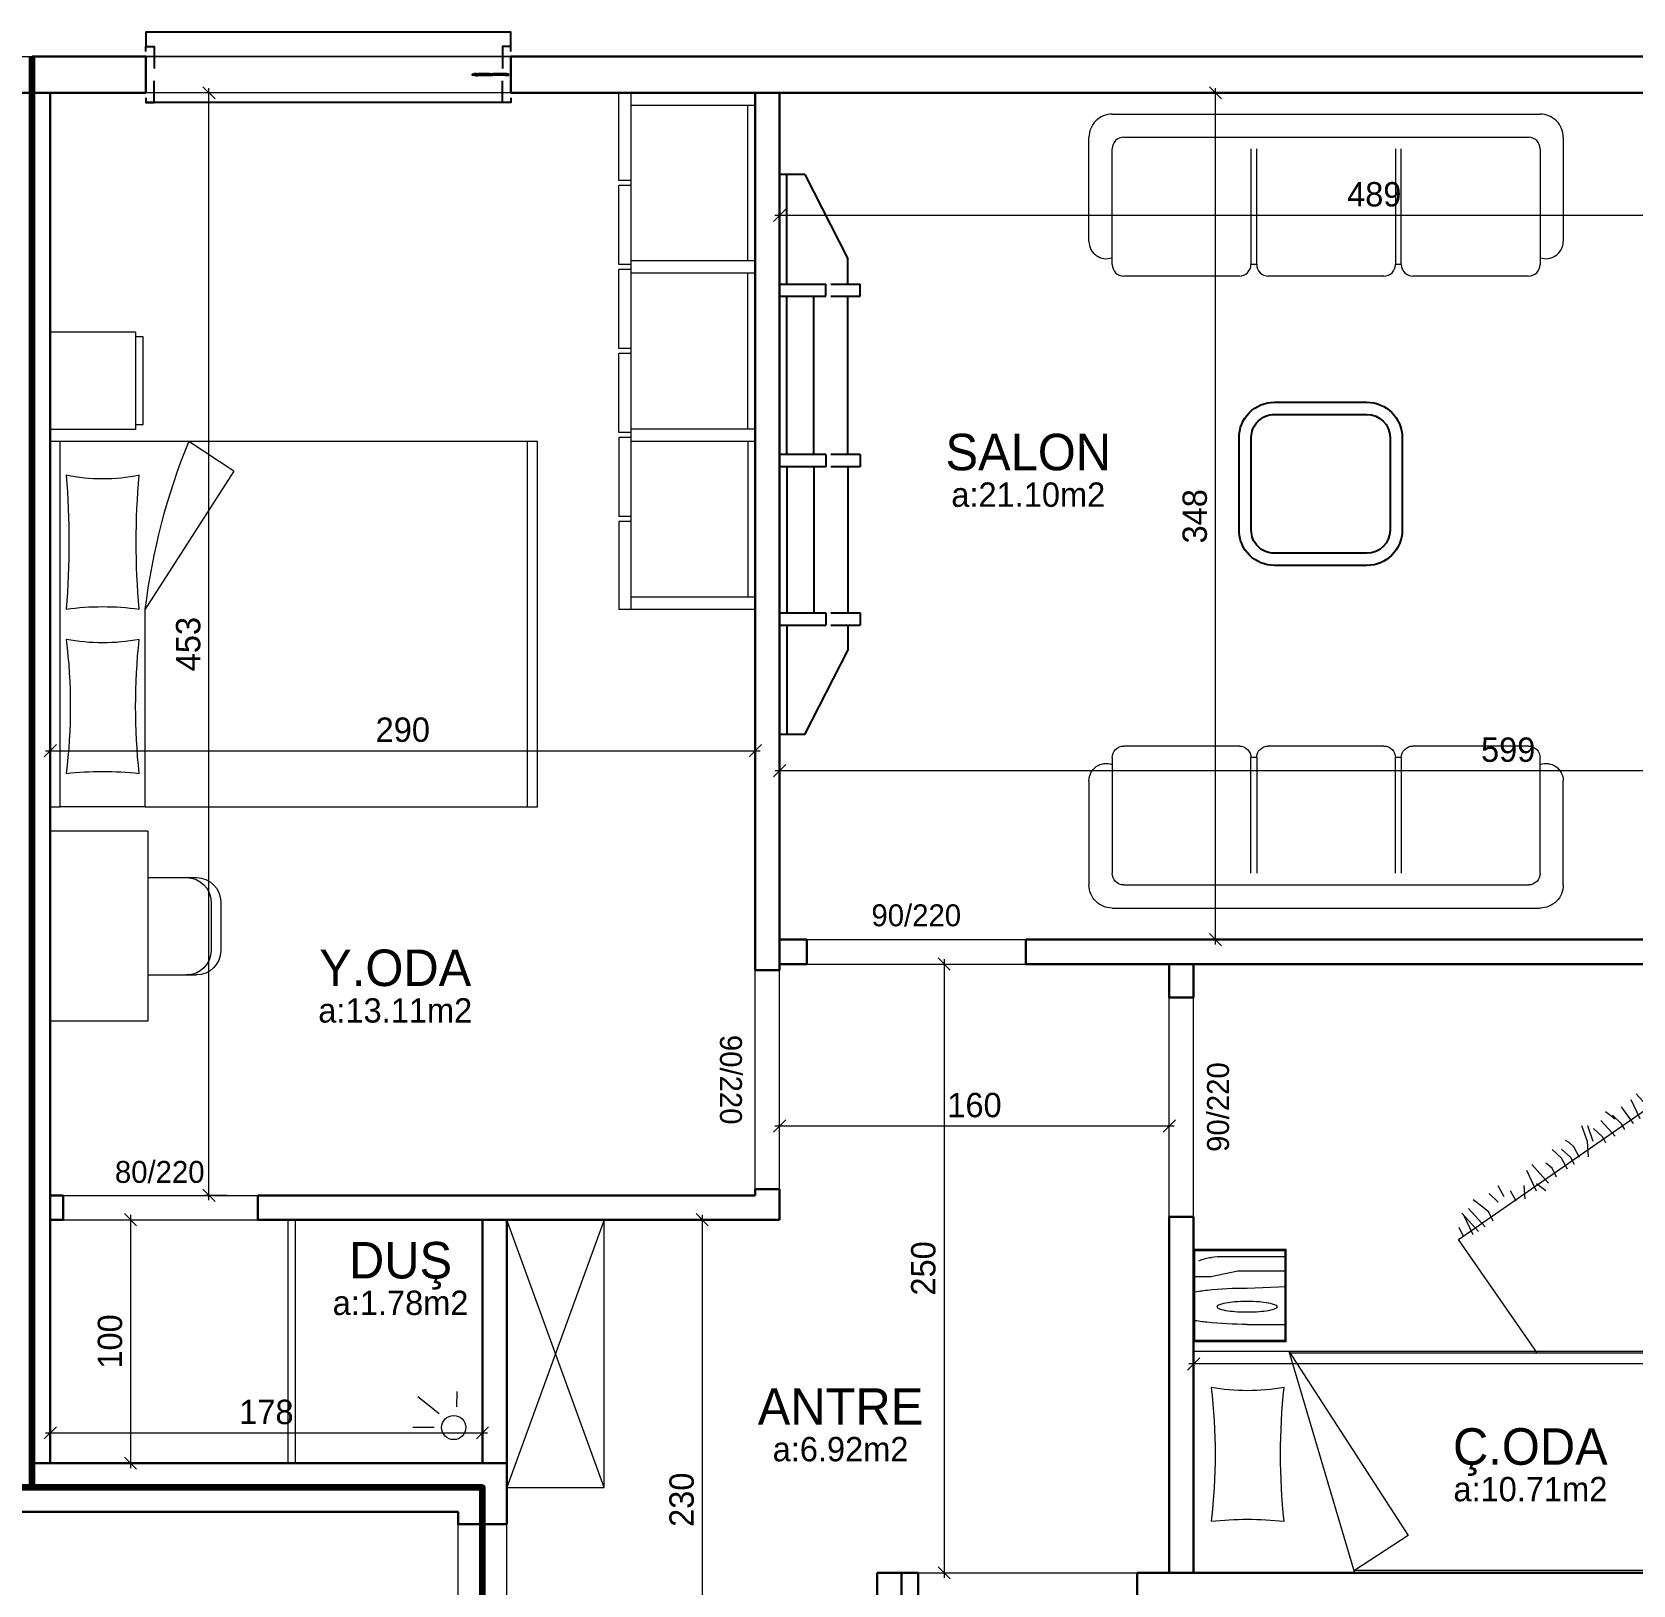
# Model space of a CAD drawing. Header units: centimetres. Extents: x 562865 to 1310255, y -148070 to 32737.
# Drawn here: x 621977 to 622634, y 24535 to 25173 of the extents above; entities that cross this region are included whole.
import ezdxf
from ezdxf.enums import TextEntityAlignment as Align

# ---------------------------------------------------------------- set-up
doc = ezdxf.new("R2010")
doc.units = ezdxf.units.CM
doc.header["$LTSCALE"] = 2.5
doc.layers.get('0').update_dxf_attribs({"color": 86})
for name, color, linetype in [('alan', 7, 'Continuous'), ('kapi-yazi', 7, 'Continuous'), ('mahal', 7, 'Continuous'), ('pencere', 7, 'Continuous')]:
    doc.layers.add(name, color=color, linetype=linetype)
for name, color, linetype, lineweight in [('DUVAR', 4, 'Continuous', 30), ('duvar-kesim', 7, 'Continuous', 0), ('GÖRÜNÜŞLER', 96, 'Continuous', 25), ('iç ölçü', 106, 'Continuous', 18), ('kolon', 1, 'Continuous', 53)]:
    doc.layers.add(name, color=color, linetype=linetype, lineweight=lineweight)
doc.styles.add('PINAR', font='comic.ttf')
doc.dimstyles.new('TEMİZ ÖLÇÜ', dxfattribs={"dimtxt": 10, "dimasz": 5, "dimexe": 1.8, "dimexo": 0.625, "dimgap": 3, "dimtad": 1, "dimdec": 0, "dimrnd": 0.5, "dimzin": 1, "dimdsep": 46, "dimtxsty": 'PINAR', "dimblk": 'OBLIQUE', "dimcen": 0.9, "dimdle": 2, "dimclrd": 256, "dimclre": 256, "dimclrt": 7, "dimadec": 0, "dimazin": 0, "dimtfac": 1, "dimtdec": 0, "dimtofl": 0, "dimtmove": 2, "dimatfit": 2, "dimfxl": 10, "dimfxlon": 1, "dimlwd": -1, "dimlwe": -1, "dimarcsym": 0})

# ---------------------------------------------------------------- blocks, each defined once
blk = doc.blocks.new('_Oblique')
at = {"color": 0, "linetype": 'ByBlock', "lineweight": -2}
blk.add_line((-0.5, -0.5), (0.5, 0.5), dxfattribs=at)
blk = doc.blocks.new('*D1458')
at = {"layer": 'Defpoints', "color": 0}
for p in [(621984.28, 24902.5), (622273.78, 24905.99), (622273.78, 24878.07)]:
    blk.add_point(p, dxfattribs=at)
at = {"layer": 'iç ölçü'}
for p, q in [((621984.28, 24888.07), (621984.28, 24876.27)), ((622273.78, 24888.07), (622273.78, 24876.27)), ((621982.28, 24878.07), (622275.78, 24878.07))]:
    blk.add_line(p, q, dxfattribs=at)
at = {"layer": 'iç ölçü', "linetype": 'ByBlock', "xscale": 5, "yscale": 5, "zscale": 5, "rotation": 180}
blk.add_blockref('_Oblique', (621984.28, 24878.07), dxfattribs=at)
at = {"layer": 'iç ölçü', "linetype": 'ByBlock', "xscale": 5, "yscale": 5, "zscale": 5}
blk.add_blockref('_Oblique', (622273.78, 24878.07), dxfattribs=at)
at = {"layer": 'iç ölçü', "color": 7, "insert": (622129.03, 24886.65), "char_height": 10, "attachment_point": 5, "style": 'PINAR'}
blk.add_mtext('290', dxfattribs=at)
blk = doc.blocks.new('*D1459')
at = {"layer": 'Defpoints', "color": 0}
for p in [(622049.45, 25148.21), (622057.6, 25148.21), (622057.6, 24695.49)]:
    blk.add_point(p, dxfattribs=at)
at = {"layer": 'iç ölçü'}
for p, q in [((622056.98, 25148.21), (622047.65, 25148.21)), ((622049.45, 24693.49), (622049.45, 25150.21)), ((622056.98, 24695.49), (622047.65, 24695.49))]:
    blk.add_line(p, q, dxfattribs=at)
at = {"layer": 'iç ölçü', "linetype": 'ByBlock', "xscale": 5, "yscale": 5, "zscale": 5}
for p, rotation in [((622049.45, 25148.21), 90), ((622049.45, 24695.49), 270)]:
    blk.add_blockref('_Oblique', p, dxfattribs=dict(at, rotation=rotation))
at = {"layer": 'iç ölçü', "color": 7, "insert": (622040.96, 24921.85), "char_height": 10, "attachment_point": 5, "rotation": 90, "style": 'PINAR'}
blk.add_mtext('453', dxfattribs=at)
blk = doc.blocks.new('*D1460')
at = {"layer": 'Defpoints', "color": 0}
for p in [(622432.47, 25148.21), (622462.74, 25148.21), (622442.47, 24800.49)]:
    blk.add_point(p, dxfattribs=at)
at = {"layer": 'iç ölçü'}
for p, q in [((622452.74, 25148.21), (622464.54, 25148.21)), ((622462.74, 24798.49), (622462.74, 25150.21)), ((622452.74, 24800.49), (622464.54, 24800.49))]:
    blk.add_line(p, q, dxfattribs=at)
at = {"layer": 'iç ölçü', "linetype": 'ByBlock', "xscale": 5, "yscale": 5, "zscale": 5}
for p, rotation in [((622462.74, 25148.21), 90), ((622462.74, 24800.49), 270)]:
    blk.add_blockref('_Oblique', p, dxfattribs=dict(at, rotation=rotation))
at = {"layer": 'iç ölçü', "color": 7, "insert": (622454.28, 24974.35), "char_height": 10, "attachment_point": 5, "rotation": 90, "style": 'PINAR'}
blk.add_mtext('348', dxfattribs=at)
blk = doc.blocks.new('*D1461')
at = {"layer": 'Defpoints', "color": 0}
for p in [(622283.78, 25090.93), (622882.1, 24974.6), (622882.1, 24869.89)]:
    blk.add_point(p, dxfattribs=at)
at = {"layer": 'iç ölçü'}
for p, q in [((622283.78, 24879.89), (622283.78, 24868.09)), ((622882.1, 24879.89), (622882.1, 24868.09)), ((622281.78, 24869.89), (622884.1, 24869.89))]:
    blk.add_line(p, q, dxfattribs=at)
at = {"layer": 'iç ölçü', "linetype": 'ByBlock', "xscale": 5, "yscale": 5, "zscale": 5, "rotation": 180}
blk.add_blockref('_Oblique', (622283.78, 24869.89), dxfattribs=at)
at = {"layer": 'iç ölçü', "linetype": 'ByBlock', "xscale": 5, "yscale": 5, "zscale": 5}
blk.add_blockref('_Oblique', (622882.1, 24869.89), dxfattribs=at)
at = {"layer": 'iç ölçü', "color": 7, "insert": (622582.94, 24878.44), "char_height": 10, "attachment_point": 5, "style": 'PINAR'}
blk.add_mtext('599', dxfattribs=at)
blk = doc.blocks.new('*D1462')
at = {"layer": 'Defpoints', "color": 0}
for p in [(622283.78, 25097.91), (622283.78, 25090.93), (622772.1, 25085.11)]:
    blk.add_point(p, dxfattribs=at)
at = {"layer": 'iç ölçü'}
for p, q in [((622283.78, 25091.56), (622283.78, 25099.71)), ((622772.1, 25087.91), (622772.1, 25099.71)), ((622774.1, 25097.91), (622281.78, 25097.91))]:
    blk.add_line(p, q, dxfattribs=at)
at = {"layer": 'iç ölçü', "linetype": 'ByBlock', "xscale": 5, "yscale": 5, "zscale": 5, "rotation": 180}
blk.add_blockref('_Oblique', (622283.78, 25097.91), dxfattribs=at)
at = {"layer": 'iç ölçü', "linetype": 'ByBlock', "xscale": 5, "yscale": 5, "zscale": 5}
blk.add_blockref('_Oblique', (622772.1, 25097.91), dxfattribs=at)
at = {"layer": 'iç ölçü', "color": 7, "insert": (622527.94, 25106.51), "char_height": 10, "attachment_point": 5, "style": 'PINAR'}
blk.add_mtext('489', dxfattribs=at)
blk = doc.blocks.new('*D1465')
at = {"layer": 'Defpoints', "color": 0}
for p in [(622453.78, 24642.54), (622453.78, 24626.25), (622882.1, 24504)]:
    blk.add_point(p, dxfattribs=at)
at = {"layer": 'iç ölçü'}
for p, q in [((622453.78, 24636.25), (622453.78, 24624.45)), ((622884.1, 24626.25), (622451.78, 24626.25)), ((622882.1, 24616.25), (622882.1, 24628.05))]:
    blk.add_line(p, q, dxfattribs=at)
at = {"layer": 'iç ölçü', "linetype": 'ByBlock', "xscale": 5, "yscale": 5, "zscale": 5, "rotation": 180}
blk.add_blockref('_Oblique', (622453.78, 24626.25), dxfattribs=at)
at = {"layer": 'iç ölçü', "linetype": 'ByBlock', "xscale": 5, "yscale": 5, "zscale": 5}
blk.add_blockref('_Oblique', (622882.1, 24626.25), dxfattribs=at)
at = {"layer": 'iç ölçü', "color": 7, "insert": (622667.94, 24634.85), "char_height": 10, "attachment_point": 5, "style": 'PINAR'}
blk.add_mtext('429', dxfattribs=at)
blk = doc.blocks.new('*D1468')
at = {"layer": 'Defpoints', "color": 0}
for p in [(622443.78, 24723.99), (622283.78, 24711.73), (622443.78, 24711.73)]:
    blk.add_point(p, dxfattribs=at)
at = {"layer": 'iç ölçü'}
for p, q in [((622283.78, 24713.99), (622283.78, 24725.79)), ((622443.78, 24713.99), (622443.78, 24725.79)), ((622281.78, 24723.99), (622445.78, 24723.99))]:
    blk.add_line(p, q, dxfattribs=at)
at = {"layer": 'iç ölçü', "linetype": 'ByBlock', "xscale": 5, "yscale": 5, "zscale": 5, "rotation": 180}
blk.add_blockref('_Oblique', (622283.78, 24723.99), dxfattribs=at)
at = {"layer": 'iç ölçü', "linetype": 'ByBlock', "xscale": 5, "yscale": 5, "zscale": 5}
blk.add_blockref('_Oblique', (622443.78, 24723.99), dxfattribs=at)
at = {"layer": 'iç ölçü', "color": 7, "insert": (622363.78, 24732.51), "char_height": 10, "attachment_point": 5, "style": 'PINAR'}
blk.add_mtext('160', dxfattribs=at)
blk = doc.blocks.new('*D1469')
at = {"layer": 'Defpoints', "color": 0}
for p in [(622314.13, 24790.49), (622339.99, 24540.49), (622351.3, 24540.49)]:
    blk.add_point(p, dxfattribs=at)
at = {"layer": 'iç ölçü'}
for p, q in [((622341.3, 24790.49), (622353.1, 24790.49)), ((622351.3, 24792.49), (622351.3, 24538.49)), ((622341.3, 24540.49), (622353.1, 24540.49))]:
    blk.add_line(p, q, dxfattribs=at)
at = {"layer": 'iç ölçü', "linetype": 'ByBlock', "xscale": 5, "yscale": 5, "zscale": 5}
for p, rotation in [((622351.3, 24790.49), 90), ((622351.3, 24540.49), 270)]:
    blk.add_blockref('_Oblique', p, dxfattribs=dict(at, rotation=rotation))
at = {"layer": 'iç ölçü', "color": 7, "insert": (622342.82, 24665.49), "char_height": 10, "attachment_point": 5, "rotation": 90, "style": 'PINAR'}
blk.add_mtext('250', dxfattribs=at)
blk = doc.blocks.new('*D1471')
at = {"layer": 'Defpoints', "color": 0}
for p in [(622227.78, 24685.49), (622219.25, 24455.49), (622251.99, 24455.49)]:
    blk.add_point(p, dxfattribs=at)
at = {"layer": 'iç ölçü'}
for p, q in [((622241.99, 24685.49), (622253.79, 24685.49)), ((622251.99, 24687.49), (622251.99, 24453.49)), ((622241.99, 24455.49), (622253.79, 24455.49))]:
    blk.add_line(p, q, dxfattribs=at)
at = {"layer": 'iç ölçü', "linetype": 'ByBlock', "xscale": 5, "yscale": 5, "zscale": 5}
for p, rotation in [((622251.99, 24685.49), 90), ((622251.99, 24455.49), 270)]:
    blk.add_blockref('_Oblique', p, dxfattribs=dict(at, rotation=rotation))
at = {"layer": 'iç ölçü', "color": 7, "insert": (622243.57, 24570.49), "char_height": 10, "attachment_point": 5, "rotation": 90, "style": 'PINAR'}
blk.add_mtext('230', dxfattribs=at)
blk = doc.blocks.new('*D1478')
at = {"layer": 'Defpoints', "color": 0}
for p in [(622003.91, 24685.49), (622003.91, 24585.49), (622017.24, 24585.49)]:
    blk.add_point(p, dxfattribs=at)
at = {"layer": 'iç ölçü'}
for p, q in [((622007.24, 24685.49), (622019.04, 24685.49)), ((622017.24, 24687.49), (622017.24, 24583.49)), ((622007.24, 24585.49), (622019.04, 24585.49))]:
    blk.add_line(p, q, dxfattribs=at)
at = {"layer": 'iç ölçü', "linetype": 'ByBlock', "xscale": 5, "yscale": 5, "zscale": 5}
for p, rotation in [((622017.24, 24685.49), 90), ((622017.24, 24585.49), 270)]:
    blk.add_blockref('_Oblique', p, dxfattribs=dict(at, rotation=rotation))
at = {"layer": 'iç ölçü', "color": 7, "insert": (622008.84, 24635.49), "char_height": 10, "attachment_point": 5, "rotation": 90, "style": 'PINAR'}
blk.add_mtext('100', dxfattribs=at)
blk = doc.blocks.new('*D1479')
at = {"layer": 'Defpoints', "color": 0}
for p in [(621984.28, 24625.05), (622161.78, 24625.05), (622161.78, 24597.98)]:
    blk.add_point(p, dxfattribs=at)
at = {"layer": 'iç ölçü'}
for p, q in [((621984.28, 24607.98), (621984.28, 24596.18)), ((622161.78, 24607.98), (622161.78, 24596.18)), ((621982.28, 24597.98), (622163.78, 24597.98))]:
    blk.add_line(p, q, dxfattribs=at)
at = {"layer": 'iç ölçü', "linetype": 'ByBlock', "xscale": 5, "yscale": 5, "zscale": 5, "rotation": 180}
blk.add_blockref('_Oblique', (621984.28, 24597.98), dxfattribs=at)
at = {"layer": 'iç ölçü', "linetype": 'ByBlock', "xscale": 5, "yscale": 5, "zscale": 5}
blk.add_blockref('_Oblique', (622161.78, 24597.98), dxfattribs=at)
at = {"layer": 'iç ölçü', "color": 7, "insert": (622073.03, 24606.48), "char_height": 10, "attachment_point": 5, "style": 'PINAR'}
blk.add_mtext('178', dxfattribs=at)
blk = doc.blocks.new('Yatak-1b')
for p, q in [((-41.84, 200), (-41.84, 162)), ((-3.84, 200), (-41.84, 200)), ((-41.34, 199.5), (-41.34, 162.5)), ((-4.34, 199.5), (-41.34, 199.5)), ((-4.34, 162.5), (-4.34, 199.5)), ((-3.84, 162), (-3.84, 200)), ((91, 200), (0, 200)), ((0, 200), (0, 0)), ((91, 135.49), (91, 200)), ((-3.84, 162), (-41.84, 162)), ((-41.34, 162.5), (-4.34, 162.5)), ((91, 135.49), (91, 0)), ((91, 0), (0, 0))]:
    blk.add_line(p, q)
at = {"color": 33}
for p, q in [((-30.61, 192.93), (-30.61, 200)), ((-38.77, 190.26), (-38.52, 192.73)), ((-32.82, 181.86), (-30.61, 192.93)), ((-38.77, 162), (-38.77, 190.26)), ((-18.26, 190.4), (-18.88, 190.01)), ((-17.64, 190.01), (-18.26, 190.4)), ((-32.82, 162), (-32.82, 181.86)), ((-25.94, 178.05), (-26.6, 162)), ((-11.02, 178.05), (-10.96, 162)), ((-18.88, 166.12), (-18.26, 165.73)), ((-18.26, 165.73), (-17.64, 166.12)), ((0, 160.94), (75.67, 111.85)), ((0, 160.94), (91, 134.01)), ((75.67, 111.85), (89.99, 133.93))]:
    blk.add_line(p, q, dxfattribs=at)
at = {"color": 8}
for p, q in [((0.6, 160.76), (0.6, 0)), ((89.99, 0), (89.99, 133.93)), ((-51.11, 80.31), (-58.63, 87.13)), ((-49.19, 83.08), (-56.71, 89.9)), ((-47.74, 85.17), (-56.13, 89.18)), ((-47.07, 89.15), (-50.79, 90.94)), ((-59.17, 81.3), (-62.11, 85.23)), ((-57.12, 78.8), (-59.17, 81.3)), ((-63.33, 72.44), (-67.89, 74.95)), ((-61.26, 74.95), (-64.74, 78.69)), ((-53.41, 77.01), (-57.12, 78.8)), ((-61.55, 67.53), (-65.89, 69.88)), ((-69.04, 54.26), (-76.67, 61.18)), ((-65.78, 59.22), (-74.17, 63.22)), ((-65.81, 55.34), (-68.75, 59.28)), ((-62.52, 63.9), (-68.03, 64.28)), ((-79.3, 48.99), (-82.78, 52.74)), ((-75.16, 52.84), (-77.21, 55.35)), ((-71.45, 51.06), (-75.16, 52.84)), ((-85.76, 45.75), (-86.51, 47.37)), ((-79.54, 45.15), (-83.02, 48.9)), ((-74.74, 46.49), (-79.3, 48.99)), ((-86.07, 38.32), (-92.51, 40.57)), ((-83.93, 43.92), (-85.76, 45.75)), ((-79.59, 41.57), (-83.93, 43.92)), ((-76.66, 43.57), (-79.54, 45.15)), ((-86.12, 35.9), (-92.56, 38.14)), ((-87.99, 32.08), (-91.46, 35.83)), ((-79.85, 37.9), (-86.07, 38.32)), ((-95.29, 26.97), (-98.24, 30.9)), ((-93.4, 24.29), (-96.88, 28.04)), ((-88.24, 26.9), (-94.75, 32.8)), ((-85.56, 30.75), (-87.99, 32.08)), ((-95.4, 16.61), (-103.17, 20.32)), ((-93.5, 19.33), (-100.38, 24.33)), ((-90.98, 22.96), (-93.4, 24.29)), ((-98.05, 11.36), (-105.67, 18.28)), ((-105.41, 7.93), (-108.89, 11.68)), ((-104.17, 9.94), (-106.21, 12.44)), ((-102.53, 6.35), (-105.41, 7.93)), ((-101.07, 8.45), (-104.17, 9.94)), ((-108.59, -1.33), (-112.93, 1.02)), ((-108.44, 2.66), (-111.92, 6.4)), ((-106.02, 1.32), (-108.44, 2.66)), ((-103.74, 3.58), (-108.3, 6.09)), ((89.99, 0.6), (0, 0.6)), ((-113.47, -6.12), (-116.77, -4.82)), ((-112.66, -4.63), (-114.7, -2.13)), ((80.54, -4), (87.22, -10.46)), ((74.87, -12.16), (77.84, -15.01)), ((77.17, -8.85), (86.18, -13.52)), ((71.74, -16.83), (75.67, -20.23)), ((77.84, -15.01), (80.9, -16.06)), ((65.76, -25.26), (68.03, -30.3)), ((68.82, -23.09), (72.54, -26.34)), ((75.67, -20.23), (80.4, -22.19)), ((62.51, -29.95), (69.18, -36.42)), ((68.03, -30.3), (72.38, -35.55)), ((72.54, -26.34), (74.88, -27.42)), ((74.88, -27.42), (76.67, -27.55)), ((56.83, -38.11), (59.8, -40.97)), ((59, -34.74), (68.14, -39.47)), ((51.63, -45.6), (54.12, -47.75)), ((53.7, -42.79), (57.63, -46.19)), ((59.8, -40.97), (62.86, -42.01)), ((62.86, -42.01), (67.57, -43.4)), ((47.43, -50.57), (49.99, -56.25)), ((50.78, -49.05), (54.5, -52.29)), ((54.12, -47.75), (58.84, -49.71)), ((54.5, -52.29), (56.84, -53.37)), ((57.63, -46.19), (62.36, -48.14)), ((42.72, -58.41), (44.81, -60.22)), ((49.99, -56.25), (54.34, -61.5)), ((56.84, -53.37), (58.63, -53.51)), ((40.04, -62.27), (47.84, -66.31)), ((44.81, -60.22), (49.53, -62.18)), ((34.78, -69.84), (41.86, -74.54)), ((37.31, -66.2), (39.4, -68.01)), ((39.4, -68.01), (44.12, -69.97)), ((28.89, -76.87), (38.03, -81.61)), ((32.89, -72.56), (39.08, -78.55)), ((23.59, -84.92), (27.53, -88.32)), ((25.76, -82.82), (28.25, -84.97)), ((27.22, -80.72), (29.7, -83.1)), ((28.25, -84.97), (32.97, -86.93)), ((29.7, -83.1), (32.75, -84.15)), ((32.75, -84.15), (37.47, -85.53)), ((20.13, -90.91), (27.33, -94.64)), ((20.67, -91.18), (24.39, -94.43)), ((22.27, -87.84), (24.36, -89.65)), ((24.36, -89.65), (29.08, -91.61)), ((27.53, -88.32), (32.25, -90.28)), ((17.89, -97.42), (20.25, -100.06)), ((19, -96.14), (22.05, -97.19)), ((22.05, -97.19), (26.77, -98.57)), ((24.39, -94.43), (26.74, -95.51)), ((26.74, -95.51), (28.52, -95.64)), ((14.74, -101.98), (20.3, -104.23)), ((14.74, -101.98), (18.18, -106.4)), ((16.04, -99.92), (20.76, -101.87)), ((20.25, -100.06), (22.93, -100.82)), ((22.93, -100.82), (23.01, -100.87))]:
    blk.add_line(p, q, dxfattribs=at)
at = {"color": 33}
blk.add_lwpolyline([(0.6, 58.91), (-45.85, 91.2), (-116.64, -10.66), (14.74, -101.98), (85.53, -0.12), (84.49, 0.6)], dxfattribs=at)
for centre, radius, start, end in [((-23.6, 191.24), 15, 154.00852, 174.28557), ((56.8, 185.92), 82.34, 170.15442, 174.01793), ((-94.18, 185.92), 82.75, 5.98206, 9.79577), ((131.89, 178.05), 157.84, 174.01794, 180), ((-169.27, 178.05), 158.25, 0, 5.98207), ((-66.67, 177.87), 82.89, 349.57411, 10.42589), ((42.35, 412.24), 221.09, 262.85499, 277.14501), ((205.69, 177.87), 136.67, 173.69908, 186.30092), ((13.83, 180.53), 34.29, 169.47569, 175.59966), ((-5.93, 184.2), 14.19, 155.8434, 169.47569), ((-30.59, 184.2), 14.19, 10.52432, 24.15659), ((-50.35, 180.53), 34.29, 4.40038, 10.52429), ((45.83, 178.06), 66.38, 175.59963, 180), ((45.83, 178.06), 66.38, 180, 184.40034), ((-82.35, 178.06), 66.38, 0, 4.40034), ((-82.35, 178.06), 66.38, 355.59963, 0), ((13.83, 175.6), 34.29, 184.40038, 190.52429), ((-50.35, 175.6), 34.29, 349.4757, 355.59966), ((-5.93, 171.93), 14.19, 190.5243, 204.1566), ((-30.59, 171.93), 14.19, 335.8434, 349.47569), ((42.35, -94.99), 259.31, 83.91241, 96.08759)]:
    blk.add_arc(centre, radius, start, end, dxfattribs=at)
blk = doc.blocks.new('A$C5B622B99')
for p, q in [((0, 200), (40, 200)), ((0, 165), (0, 200)), ((40, 165), (40, 200)), ((205, 200), (283, 200)), ((205, 160), (205, 200)), ((283, 160), (283, 200)), ((45, 143.16), (45, 196)), ((195, 161), (195, 196)), ((0, 165), (40, 165)), ((205, 160), (283, 160)), ((45, 0), (45, 4)), ((194.99, 4), (195, 0)), ((195, 0), (45, 0))]:
    blk.add_line(p, q)
at = {"color": 42}
for p, q in [((2, 161.8), (2, 165)), ((38, 165), (38, 161.8)), ((38, 161.8), (2, 161.8)), ((57.14, 124.69), (113.77, 161)), ((194.99, 161), (113.77, 161)), ((194.99, 161), (194.99, 4)), ((224, 160), (224, 140)), ((264, 160), (264, 140)), ((57.14, 124.69), (45, 143.15)), ((45, 4), (45, 143.15)), ((234, 134), (254, 134)), ((234, 130), (254, 130)), ((195, 4), (45, 4))]:
    blk.add_line(p, q, dxfattribs=at)
blk.add_lwpolyline([(45, 200), (195, 200), (195, 196), (45, 196)], close=True)
for centre, radius, start, end in [((-12.22, 178.48), 72.55, 348.06799, 11.93201), ((86.27, 527.83), 335.48, 265.2981, 274.7019), ((224.43, 178.48), 111.68, 172.28082, 187.71918), ((153.73, 412.86), 221.09, 262.85499, 277.14501), ((44.71, 178.48), 82.89, 349.57411, 10.42589), ((317.08, 178.48), 136.67, 173.69908, 186.30092), ((86.27, -141.41), 306.13, 84.84604, 95.15396), ((153.73, -94.37), 259.31, 83.91241, 96.08759), ((194.99, 161), 0.005, 270, 0), ((45, 143.16), 0.005, 180, 292.0158)]:
    blk.add_arc(centre, radius, start, end)
for centre, radius, start, end in [((147.49, -110.3), 273.39, 97.08581, 112.0158), ((234, 144), 10, 180, 270), ((234, 140), 10, 180, 270), ((254, 144), 10, 270, 0), ((254, 140), 10, 270, 0)]:
    blk.add_arc(centre, radius, start, end, dxfattribs=at)
blk = doc.blocks.new('A$C355D1F9A')
for p, q in [((0, 0), (0, 212)), ((56, 212), (0, 212)), ((51, 212), (51, 0)), ((56, 176), (56, 212)), ((51, 207), (0, 207)), ((3, 143), (3, 207)), ((51, 176), (56, 176)), ((51, 174), (56, 174)), ((56, 141.5), (56, 174)), ((51, 143), (0, 143)), ((51, 141.5), (56, 141.5)), ((51, 139.5), (56, 139.5)), ((56, 139.5), (56, 107)), ((51, 138), (0, 138)), ((3, 138), (3, 74)), ((51, 107), (56, 107)), ((51, 105), (56, 105)), ((56, 105), (56, 72.5)), ((0, 74), (51, 74)), ((51, 72.5), (56, 72.5)), ((0, 69), (51, 69)), ((3, 69), (3, 5)), ((51, 70.5), (56, 70.5)), ((56, 70.5), (56, 38)), ((51, 38), (56, 38)), ((51, 36), (56, 36)), ((56, 36), (56, 0)), ((51, 5), (0, 5)), ((56, 0), (0, 0))]:
    blk.add_line(p, q)
blk = doc.blocks.new('fm-win2')
at = {"color": 8, "linetype": 'Continuous'}
for p, q in [((11, 1.4), (11, 0.2)), ((11, 1.4), (54.3, 1.4)), ((11, 0.2), (54.3, 0.2)), ((12, 1.4), (12, 0.2)), ((12.8, 3), (52.5, 3)), ((53.3, 1.4), (53.3, 0.2)), ((54.3, 1.4), (54.3, 0.2)), ((63.9, 0.3), (63.9, -0.9)), ((63.9, 0.3), (103.2, 0.3)), ((64.9, 0.3), (64.9, -0.9)), ((102.2, 0.3), (102.2, -0.9)), ((103.2, 0.3), (103.2, -0.9)), ((12.9, -1.9), (52.3, -1.9)), ((63.9, -0.9), (103.2, -0.9)), ((65.4, -3.3), (101.6, -3.3))]:
    blk.add_line(p, q, dxfattribs=at)
at = {"linetype": 'Continuous'}
for points in [[(7, -1.8), (0, -1.8), (0, 1.8), (7, 1.8)], [(7.5, -1.7), (7.5, -0.1), (7.2, -0.1), (7.2, 0.2), (7.5, 0.2), (7.5, 0.7), (7.2, 0.7), (7.2, 1), (7.5, 1), (7.5, 2), (6.2, 2), (6.2, 2.7), (5.6, 2.7), (5.5, 2), (5.2, 2), (5.4, 3), (12.5, 3), (12.7, 2), (12.4, 2), (12.3, 2.7), (11.7, 2.7), (11.7, 2), (10.5, 2), (10.5, 1), (10.8, 1), (10.8, 0.7), (10.5, 0.7), (10.5, 0.2), (10.8, 0.2), (10.8, -0.1), (10.5, -0.1), (10.5, -1.7), (10.8, -1.7), (10.8, -2), (7.2, -2), (7.2, -1.7)], [(58, 2), (59.2, 2), (59.2, 2.7), (59.8, 2.7), (59.9, 2), (60.2, 2), (60, 3), (52.8, 3), (52.6, 2), (52.9, 2), (53, 2.7), (53.5, 2.7), (53.5, 2), (54.7, 2), (54.7, 1), (54.4, 1), (54.4, 0.7), (54.7, 0.7), (54.7, 0.2), (54.4, 0.2), (54.4, -0.1), (54.7, -0.1), (54.7, -1.7), (54.4, -1.7), (54.4, -2), (58.3, -2), (58.3, -1.7), (58, -1.7), (58, -0.1), (58.3, -0.1), (58.3, 0.2), (58, 0.2), (58, 0.7), (58.3, 0.7), (58.3, 1), (58, 1)], [(63.1, -1.2), (63.1, 0.9), (63.9, 0.9), (63.9, 1.6), (64.4, 1.6), (64.5, 0.9), (64.9, 0.9), (64.7, 1.9), (59.8, 1.9), (59.8, 1.6), (59.9, 1.6), (59.9, 0.8), (59.1, 0.8), (59.1, -0.2), (60.1, -0.2), (60.1, -1.8), (59.1, -1.8), (59.1, -2.3), (57.5, -2.3), (57.5, -3.5), (63.4, -3.5), (63.4, -3.2), (63.1, -3.2), (63.1, -1.4), (63.4, -1.4), (63.4, -1.2)], [(104, -1.4), (103.7, -1.4), (103.7, -1.2), (104, -1.2), (104, 0.9), (103.1, 0.9), (103.1, 1.6), (102.6, 1.6), (102.5, 0.9), (102.2, 0.9), (102.4, 1.9), (107.3, 1.9), (107.3, 1.6), (107.2, 1.6), (107.2, 0.8), (108, 0.8), (108, -0.2), (107, -0.2), (107, -1.8), (108, -1.8), (108, -2.3), (109.5, -2.3), (109.5, -3.5), (103.7, -3.5), (103.7, -3.2), (104, -3.2)], [(109, 0.7), (108.7, 0.7), (108.7, 1), (109, 1), (109, 2), (107.8, 2), (107.8, 2.7), (107.2, 2.7), (107.1, 2), (106.8, 2), (107, 3), (114.4, 3), (114.6, 2), (114.2, 2), (114.1, 2.7), (113.6, 2.7), (113.6, 2), (112.3, 2), (112.3, 1), (112.6, 1), (112.6, 0.7), (112.3, 0.7), (112.3, 0.2), (112.6, 0.2), (112.6, -0.1), (112.3, -0.1), (112.3, -1.7), (112.6, -1.7), (112.6, -2), (108.7, -2), (108.7, -1.7), (109, -1.7), (109, -0.1), (108.7, -0.1), (108.7, 0.2), (109, 0.2)], [(113, -1.8), (120, -1.8), (120, 1.8), (113, 1.8)]]:
    blk.add_lwpolyline(points, close=True, dxfattribs=at)
at = {"color": 8, "linetype": 'Continuous'}
blk.add_lwpolyline([(63.4, 1.9), (65.2, 3.7), (101.8, 3.7), (103.6, 1.9)], dxfattribs=at)
for points in [[(10.9, -1.4), (10.9, -1.9), (12.6, -1.9), (12.6, -0.5), (12.3, -0.5), (12.3, -1), (11.8, -1), (11.8, -0.5), (11.5, -0.5), (11.5, -1.1), (10.7, -1.1), (10.7, -0.5), (10.6, -0.5), (10.6, -1.4)], [(54.3, -1.4), (54.3, -1.9), (52.6, -1.9), (52.6, -0.5), (52.9, -0.5), (52.9, -1), (53.4, -1), (53.4, -0.5), (53.7, -0.5), (53.7, -1.1), (54.5, -1.1), (54.5, -0.5), (54.6, -0.5), (54.6, -1.4)], [(63.2, -2.4), (63.5, -2.4), (63.5, -3.3), (65.2, -3.3), (65.2, -1.6), (64.9, -1.6), (64.9, -2.1), (64.4, -2.1), (64.4, -1.6), (64.1, -1.6), (64.1, -2.1), (63.3, -2.1), (63.3, -1.6), (63.2, -1.6)], [(103.9, -2.4), (103.6, -2.4), (103.6, -3.3), (101.9, -3.3), (101.9, -1.6), (102.2, -1.6), (102.2, -2.1), (102.7, -2.1), (102.7, -1.6), (103, -1.6), (103, -2.1), (103.8, -2.1), (103.8, -1.6), (103.9, -1.6)]]:
    blk.add_lwpolyline(points, close=True, dxfattribs=at)
blk = doc.blocks.new('A$C632D768A')
at = {"color": 33}
for p, q in [((22.62, 230), (5, 195.38)), ((22.62, 230), (33, 230)), ((30, 185), (30, 230)), ((33, 180), (33, 230)), ((5, 185), (5, 195.38)), ((33, 50), (33, 185)), ((5, 115), (5, 180)), ((30, 115), (30, 180)), ((33, 115), (33, 110)), ((5, 110), (5, 50)), ((30, 110), (30, 50)), ((33, 50), (33, 0)), ((5, 45), (5, 34.62)), ((30, 45), (30, 0)), ((22.62, 0), (5, 34.62)), ((22.62, 0), (33, 0))]:
    blk.add_line(p, q, dxfattribs=at)
for p, q in [((12, 185), (0, 185)), ((0, 180), (0, 185)), ((33, 185), (14, 185)), ((14, 180), (14, 185)), ((12, 180), (0, 180)), ((33, 180), (14, 180)), ((19, 115), (19, 180)), ((0, 115), (12, 115)), ((0, 115), (0, 110)), ((14, 115), (33, 115)), ((14, 115), (14, 110)), ((0, 110), (12, 110)), ((14, 110), (33, 110)), ((19, 110), (19, 50)), ((0, 50), (0, 45)), ((12, 50), (0, 50)), ((14, 50), (14, 45)), ((33, 50), (14, 50)), ((12, 45), (0, 45)), ((33, 45), (14, 45))]:
    blk.add_line(p, q)
blk = doc.blocks.new('A$C3A3D5CC0')
at = {"color": 33}
for p, q in [((9.5, 194.75), (52.25, 194.75)), ((0, 9.5), (0, 185.25)), ((52.25, 0), (9.5, 0))]:
    blk.add_line(p, q, dxfattribs=at)
for p, q in [((14.25, 185.25), (61.75, 185.25)), ((9.5, 14.25), (9.5, 180.5)), ((66.5, 180.5), (66.5, 133)), ((61.75, 128.25), (14.25, 128.25)), ((14.25, 125.87), (61.75, 125.87)), ((61.75, 128.25), (61.75, 125.87)), ((66.5, 121.12), (66.5, 73.62)), ((61.75, 68.87), (14.25, 68.87)), ((14.25, 66.5), (61.75, 66.5)), ((61.75, 68.87), (61.75, 66.5)), ((9.5, 14.25), (9.5, 61.75)), ((66.5, 61.75), (66.5, 14.25)), ((61.75, 9.5), (14.25, 9.5))]:
    blk.add_line(p, q)
for centre, radius, start, end in [((9.5, 185.25), 9.5, 89.99996, 180.00004), ((52.25, 187.62), 7.12, 340.52878, 90.00004), ((9.5, 9.5), 9.5, 179.99996, 270.00004), ((52.25, 7.12), 7.12, 269.99996, 19.47122)]:
    blk.add_arc(centre, radius, start, end, dxfattribs=at)
for centre, start, end in [((14.25, 180.5), 89.99996, 180.00004), ((61.75, 180.5), 359.99996, 90.00004), ((61.75, 133), 269.99996, 0.00004), ((61.75, 121.12), 359.99996, 90.00004), ((61.75, 73.62), 269.99996, 0.00004), ((61.75, 61.75), 359.99996, 90.00004), ((14.25, 14.25), 179.99996, 270.00004), ((61.75, 14.25), 269.99996, 0.00004)]:
    blk.add_arc(centre, 4.75, start, end)

msp = doc.modelspace()

# ---------------------------------------------------------------- linework, layer by layer
at = {"color": 33}
for points in [[(622472.42, 25006.66, -0.414214), (622486.92, 25021.16), (622524.92, 25021.16, -0.413154), (622539.42, 25006.72), (622539.42, 24968.61, -0.413154), (622524.92, 24954.16), (622486.92, 24954.16, -0.414214), (622472.42, 24968.66)], [(622477.42, 25006.66, -0.414214), (622486.92, 25016.16), (622524.92, 25016.16, -0.412904), (622534.42, 25006.71), (622534.42, 24968.62, -0.412904), (622524.92, 24959.16), (622486.92, 24959.16, -0.414214), (622477.42, 24968.66)]]:
    msp.add_lwpolyline(points, format="xyb", close=True, dxfattribs=at)
at = {"layer": 'DUVAR'}
for p, q in [((621976.78, 25163.21), (622023.46, 25163.21)), ((622023.46, 25148.21), (622023.46, 25163.21)), ((622173.46, 25163.21), (622897.1, 25163.21)), ((622173.46, 25148.21), (622173.46, 25163.21)), ((621976.78, 25148.21), (621930.1, 25148.21)), ((621976.78, 25148.21), (622023.46, 25148.21)), ((621984.28, 24585.49), (621984.28, 25148.21)), ((622173.46, 25148.21), (622787.1, 25148.21)), ((622273.78, 25148.21), (622273.78, 24787.98)), ((622283.78, 25148.21), (622283.78, 24787.98)), ((622283.78, 24800.49), (622294.88, 24800.49)), ((622294.88, 24790.49), (622294.88, 24800.49)), ((622384.88, 24800.49), (622882.1, 24800.49)), ((622384.88, 24790.49), (622384.88, 24800.49)), ((622283.78, 24790.49), (622294.88, 24790.49)), ((622384.88, 24790.49), (622882.1, 24790.49)), ((622443.78, 24790.49), (622443.78, 24776.74)), ((622453.78, 24790.49), (622453.78, 24776.74)), ((622283.78, 24787.98), (622273.78, 24787.98)), ((622443.78, 24776.74), (622453.78, 24776.74)), ((621984.28, 24695.49), (621989.51, 24695.49)), ((621989.51, 24685.49), (621989.51, 24695.49)), ((622069.51, 24695.49), (622273.78, 24695.49)), ((622069.51, 24685.49), (622069.51, 24695.49)), ((622273.78, 24697.98), (622273.78, 24695.49)), ((622283.78, 24697.98), (622273.78, 24697.98)), ((622283.78, 24697.98), (622283.78, 24685.49)), ((621984.28, 24685.49), (621989.51, 24685.49)), ((622069.51, 24685.49), (622283.78, 24685.49)), ((622161.78, 24685.49), (622161.78, 24585.49)), ((622171.78, 24685.49), (622171.78, 24575.49)), ((622443.78, 24686.74), (622443.78, 24540.49)), ((622443.78, 24686.74), (622453.78, 24686.74)), ((622453.78, 24686.74), (622453.78, 24540.49)), ((621976.78, 24585.49), (622171.78, 24585.49)), ((622171.78, 24585.49), (622161.78, 24585.49)), ((622171.78, 24560.41), (622171.78, 24575.49)), ((622171.78, 24575.49), (622171.78, 24575.49)), ((621976.78, 24565.49), (621801.78, 24565.49)), ((621976.78, 24565.49), (621801.78, 24565.49)), ((621976.78, 24565.49), (622151.78, 24565.49)), ((622151.78, 24560.41), (622151.78, 24565.49)), ((622151.78, 24560.41), (622171.78, 24560.41)), ((622323.78, 24540.49), (622323.78, 24300.49)), ((622323.78, 24540.49), (622340.64, 24540.49)), ((622333.78, 24540.49), (622333.78, 24300.49)), ((622340.64, 24540.49), (622340.64, 24530.49)), ((622430.64, 24540.49), (622897.1, 24540.49)), ((622430.64, 24540.49), (622430.64, 24530.49))]:
    msp.add_line(p, q, dxfattribs=at)
at = {"layer": 'duvar-kesim'}
for p, q in [((622173.46, 25163.21), (622023.46, 25163.21)), ((622173.46, 25148.21), (622023.46, 25148.21)), ((622294.88, 24800.49), (622384.88, 24800.49)), ((622294.88, 24790.49), (622384.88, 24790.49)), ((622273.78, 24697.98), (622273.78, 24787.98)), ((622283.78, 24697.98), (622283.78, 24787.98)), ((622443.78, 24686.74), (622443.78, 24776.74)), ((622453.78, 24686.74), (622453.78, 24776.74)), ((621989.51, 24695.49), (622069.51, 24695.49)), ((621989.51, 24685.49), (622069.51, 24685.49)), ((622151.78, 24460.41), (622151.78, 24560.41)), ((622171.78, 24460.41), (622171.78, 24560.41)), ((622340.64, 24540.49), (622430.64, 24540.49))]:
    msp.add_line(p, q, dxfattribs=at)
at = {"layer": 'iç ölçü'}
for p, q in [((622081.78, 24685.49), (622081.78, 24585.49)), ((622084.78, 24685.49), (622084.78, 24585.49)), ((622211.78, 24685.49), (622171.78, 24575.49)), ((622211.78, 24575.49), (622171.78, 24685.49)), ((622151.16, 24608.68), (622151.37, 24615)), ((622143.93, 24605.77), (622135.2, 24612.69)), ((622141.92, 24600.15), (622133.09, 24600.15))]:
    msp.add_line(p, q, dxfattribs=at)
for points in [[(621671.78, 23945.49), (621671.78, 24285.49), (621056.46, 24285.49), (621056.46, 25163.21), (621976.78, 25163.21)], [(621976.78, 25163.21), (622897.1, 25163.21), (622897.1, 24285.49), (622281.78, 24285.49), (622281.78, 23945.49)], [(622211.78, 24685.49), (622211.78, 24685.49), (622171.78, 24685.49), (622171.78, 24575.49), (622211.78, 24575.49), (622211.78, 24685.49)]]:
    msp.add_lwpolyline(points, dxfattribs=at)
msp.add_circle((622149.96, 24600.14), 4.97, dxfattribs=at)
at = {"layer": 'kolon', "color": 6, "lineweight": 100}
msp.add_line((621976.78, 24575.49), (621976.78, 25163.21), dxfattribs=at)
msp.add_lwpolyline([(621791.78, 23315.49), (622161.78, 23315.49), (622161.78, 24575.49), (621791.78, 24575.49)], close=True, dxfattribs=at)
at = {"layer": 'pencere'}
for points in [[(622173.46, 25167.21), (622173.46, 25173.21), (622023.46, 25173.21), (622023.46, 25167.21)], [(622023.46, 25165.21), (622023.46, 25167.21), (622026.96, 25167.21), (622026.96, 25158.21)], [(622173.46, 25165.21), (622173.46, 25167.21), (622169.96, 25167.21), (622169.96, 25158.21)], [(622023.46, 25146.21), (622023.46, 25144.21), (622026.96, 25144.21), (622026.96, 25153.21)], [(622173.46, 25146.21), (622173.46, 25144.21), (622169.96, 25144.21), (622169.96, 25153.21)], [(622173.46, 25144.21), (622023.46, 25144.21)]]:
    msp.add_lwpolyline(points, dxfattribs=at)

# ---------------------------------------------------------------- block references
at = {"layer": 'GÖRÜNÜŞLER', "xscale": -1}
msp.add_blockref('A$C632D768A', (622316.78, 24884.67), dxfattribs=at)
at = {"layer": 'iç ölçü'}
for name, p, rotation in [('A$C355D1F9A', (622273.78, 25148.21), 180), ('A$C3A3D5CC0', (622410.8, 25139.49), 270)]:
    msp.add_blockref(name, p, dxfattribs=dict(at, rotation=rotation))
at = {"layer": 'iç ölçü', "xscale": -1}
for name, p, rotation in [('A$C5B622B99', (622184.28, 25049.99), 90), ('A$C3A3D5CC0', (622410.8, 24813.48), 270), ('Yatak-1b', (622653.78, 24631.49), 90)]:
    msp.add_blockref(name, p, dxfattribs=dict(at, rotation=rotation))
at = {"layer": 'pencere', "xscale": 0.1233333333334485, "yscale": -0.1000000000003638, "zscale": 0.1233333333333333, "rotation": 180}
msp.add_blockref('fm-win2', (622172.46, 25155.71), dxfattribs=at)

# ---------------------------------------------------------------- texts
at = {"layer": 'alan', "style": 'PINAR'}
for s, p in [('a:21.10m2', (622385.87, 24978.23)), ('a:13.11m2', (622125.93, 24766.44)), ('a:1.78m2', (622128.11, 24646.37)), ('a:6.92m2', (622308.78, 24586.28)), ('a:10.71m2', (622592.04, 24569.86))]:
    msp.add_text(s, height=10, dxfattribs=at).set_placement(p, align=Align.CENTER)
at = {"layer": 'kapi-yazi', "style": 'PINAR'}
msp.add_text('90/220', height=9, dxfattribs=at).set_placement((622339.88, 24810.49), align=Align.MIDDLE_CENTER)
for s, rotation, p in [('90/220', 270, (622263.78, 24742.98)), ('90/220', 90, (622463.78, 24731.74)), ('80/220', 0, (622029.23, 24705.12))]:
    msp.add_text(s, height=9, rotation=rotation, dxfattribs=at).set_placement(p, align=Align.MIDDLE_CENTER)
at = {"layer": 'mahal', "style": 'PINAR'}
for s, p in [('SALON', (622385.87, 24993.23)), ('Y.ODA', (622125.93, 24781.44)), ('DUŞ', (622128.11, 24661.37)), ('ANTRE', (622308.78, 24601.28)), ('Ç.ODA', (622592.04, 24584.86))]:
    msp.add_text(s, height=15, dxfattribs=at).set_placement(p, align=Align.CENTER)

# ---------------------------------------------------------------- dimensions: what is measured, and where the dimension line sits
at = {"layer": 'iç ölçü'}
for base, p1, p2, picture, middle in [((622049.45, 25148.21), (622057.6, 24695.49), (622057.6, 25148.21), '*D1459', (622040.96, 24921.85)), ((622462.74, 25148.21), (622442.47, 24800.49), (622432.47, 25148.21), '*D1460', (622454.28, 24974.35)), ((622351.3, 24540.49), (622314.13, 24790.49), (622339.99, 24540.49), '*D1469', (622342.82, 24665.49)), ((622017.24, 24585.49), (622003.91, 24685.49), (622003.91, 24585.49), '*D1478', (622008.84, 24635.49)), ((622251.99, 24455.49), (622227.78, 24685.49), (622219.25, 24455.49), '*D1471', (622243.57, 24570.49))]:
    dim = msp.add_linear_dim(base=base, p1=p1, p2=p2, angle=90, dimstyle='TEMİZ ÖLÇÜ', override={"dimarcsym": 1}, dxfattribs=at)
    dim.commit()
    dim.dimension.update_dxf_attribs({"geometry": picture, "text_midpoint": middle})
for base, p1, p2, picture, middle in [((622283.78, 25097.91), (622772.1, 25085.11), (622283.78, 25090.93), '*D1462', (622527.94, 25106.51)), ((622882.1, 24869.89), (622283.78, 25090.93), (622882.1, 24974.6), '*D1461', (622582.94, 24878.44)), ((622273.7811, 24878.0676), (621984.281, 24902.4981), (622273.7811, 24905.9879), '*D1458', (622129.031, 24886.6495)), ((622443.78, 24723.99), (622283.78, 24711.73), (622443.78, 24711.73), '*D1468', (622363.78, 24732.51)), ((622453.78, 24626.25), (622882.1, 24504), (622453.78, 24642.54), '*D1465', (622667.94, 24634.85)), ((622161.7811, 24597.9827), (621984.281, 24625.0543), (622161.7811, 24625.0543), '*D1479', (622073.031, 24606.48))]:
    dim = msp.add_linear_dim(base=base, p1=p1, p2=p2, dimstyle='TEMİZ ÖLÇÜ', override={"dimarcsym": 1}, dxfattribs=at)
    dim.commit()
    dim.dimension.update_dxf_attribs({"geometry": picture, "text_midpoint": middle})

doc.saveas('drawing.dxf')
